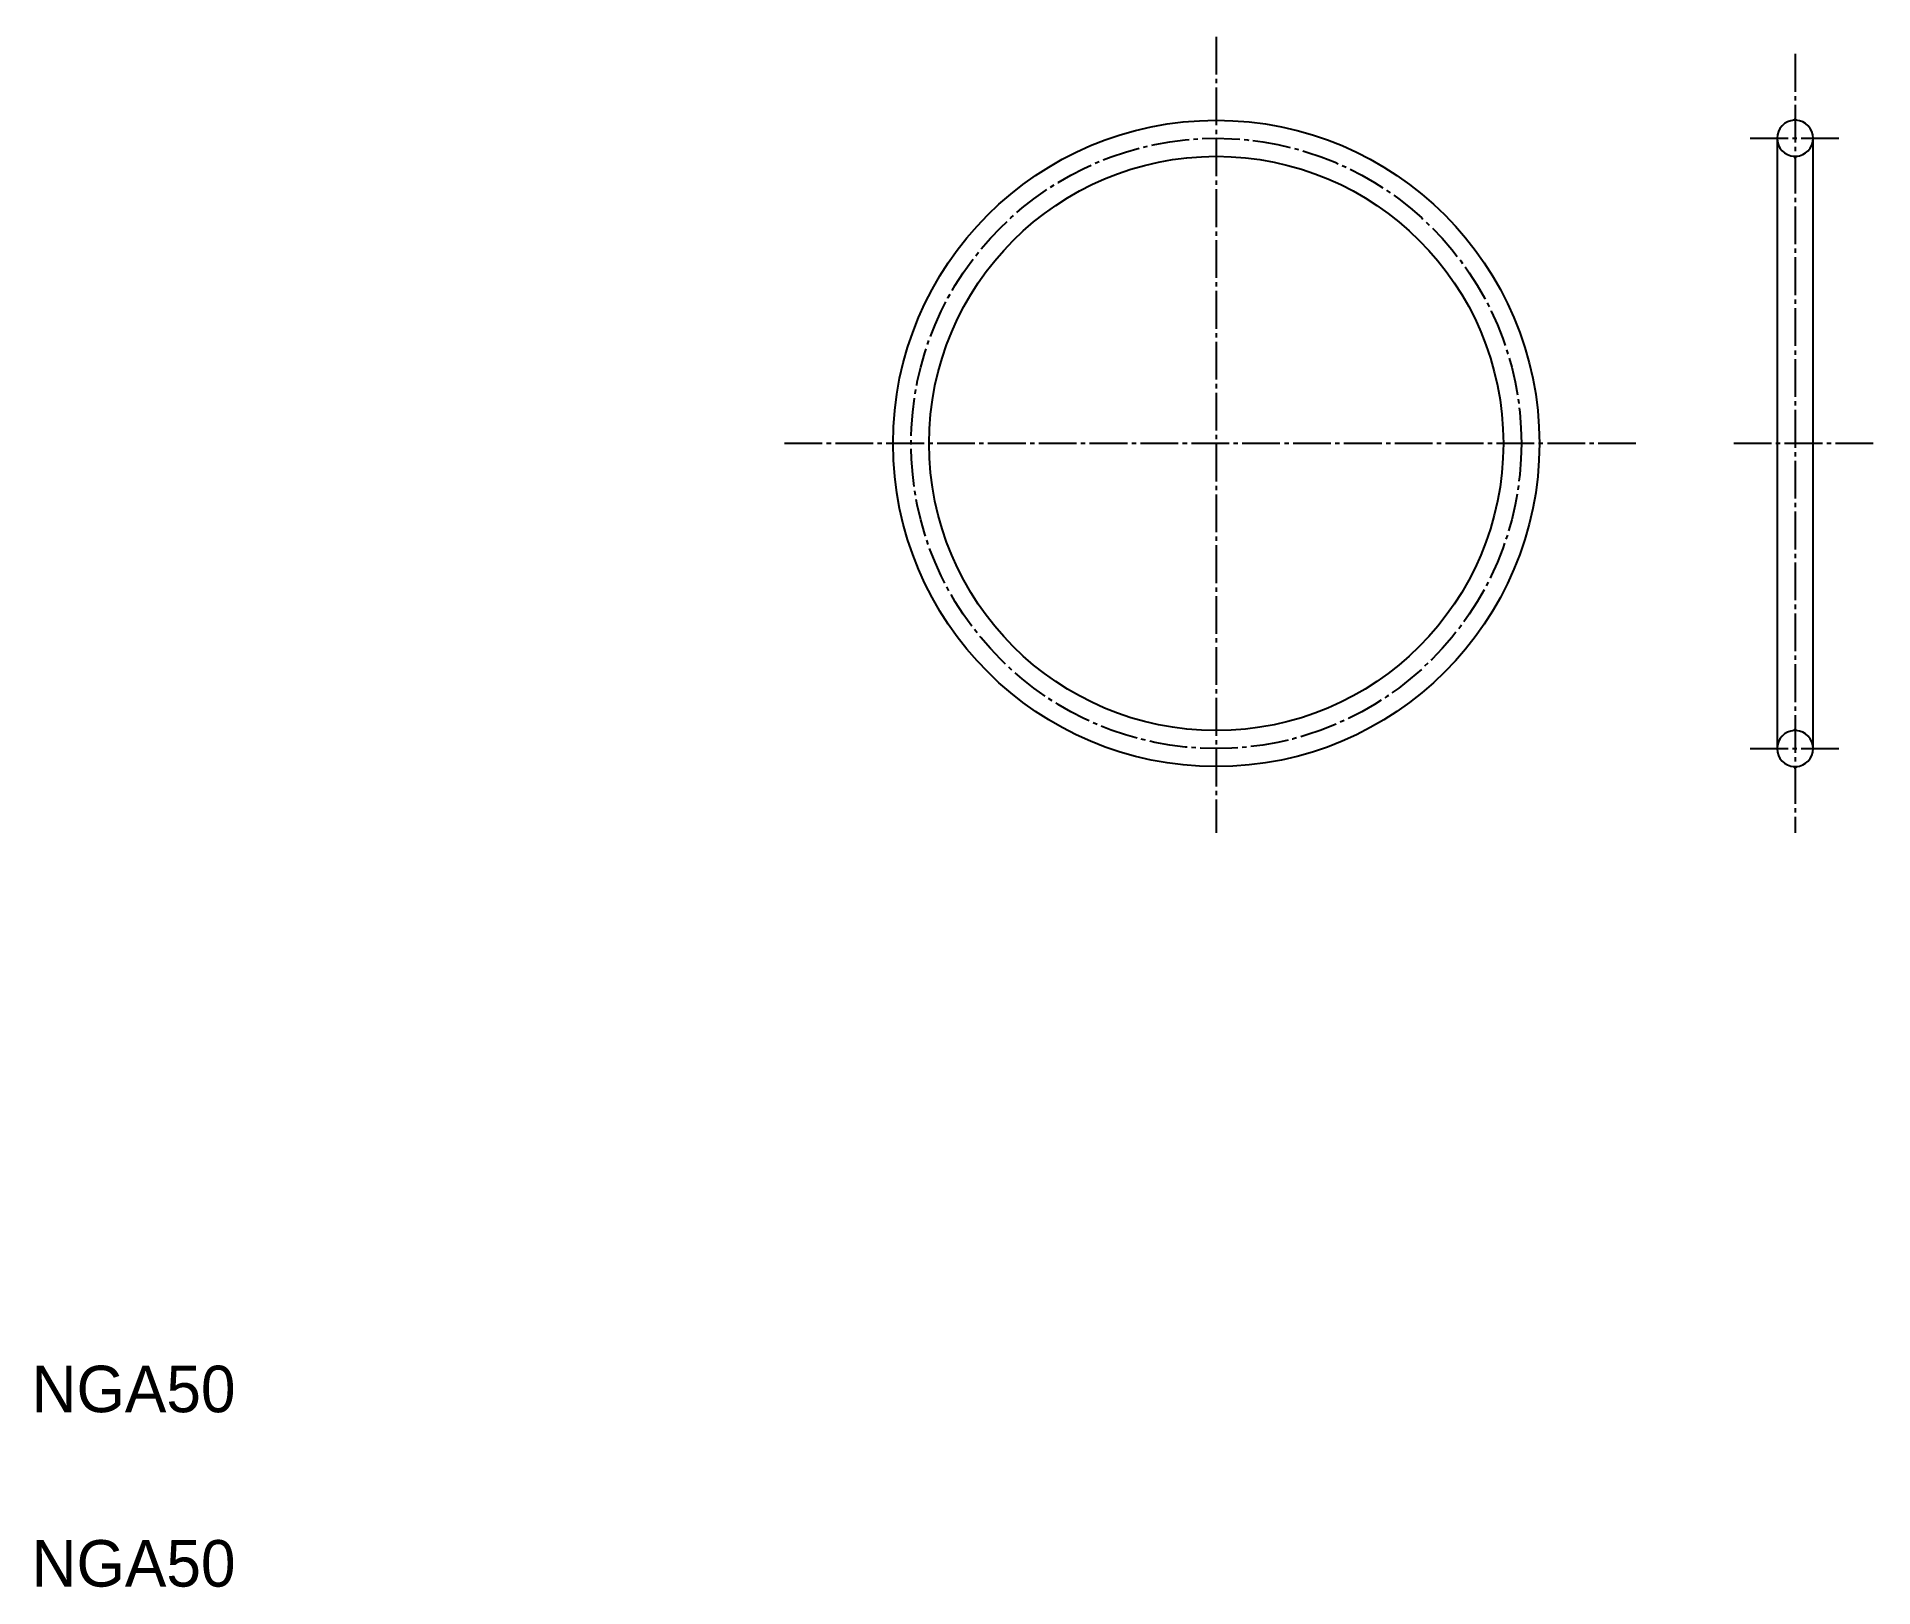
# Model space of a CAD drawing. Extents: x 10 to 168, y 10 to 143.
import ezdxf

# ---------------------------------------------------------------- set-up
doc = ezdxf.new("R2010")
doc.units = 0
doc.header["$LTSCALE"] = 0.25
doc.linetypes.add('CENTER', pattern=[17.5, 13, -1.5, 1.5, -1.5])
doc.layers.get('0').update_dxf_attribs({"linetype": 'CONTINUOUS'})
doc.layers.add('CENTER', color=1, linetype='CENTER')

msp = doc.modelspace()

# ---------------------------------------------------------------- linework, layer by layer
at = {"color": 7, "linetype": 'CONTINUOUS'}
for p, q in [((161.64, 136.23), (161.79, 136.23)), ((161.64, 136.13), (161.64, 136.23)), ((161.79, 136.13), (161.79, 136.23)), ((160.16, 134.58), (160.16, 82.08)), ((163.26, 82.08), (163.26, 134.58)), ((161.64, 133.03), (161.64, 132.93)), ((161.64, 132.93), (161.79, 132.93)), ((161.79, 133.03), (161.79, 132.93)), ((161.64, 83.73), (161.79, 83.73)), ((161.64, 83.63), (161.64, 83.73)), ((161.79, 83.63), (161.79, 83.73)), ((161.64, 80.53), (161.64, 80.43)), ((161.64, 80.43), (161.79, 80.43)), ((161.79, 80.53), (161.79, 80.43))]:
    msp.add_line(p, q, dxfattribs=at)
for p, q in [((160.16, 121.46), (160.16, 121.46)), ((160.16, 108.33), (160.16, 108.33))]:
    msp.add_line(p, q)
for radius in [27.8, 24.7]:
    msp.add_circle((111.91, 108.33), radius, dxfattribs=at)
for centre, start, end in [((161.71, 134.58), 92.7735, 267.2265), ((161.71, 134.58), 272.7735, 87.2265), ((161.71, 82.08), 92.7735, 267.2265), ((161.71, 82.08), 272.7735, 87.2265)]:
    msp.add_arc(centre, 1.55, start, end, dxfattribs=at)
at = {"layer": 'CENTER', "color": 1, "linetype": 'CENTER'}
for p, q in [((111.91, 143.32), (111.91, 74.84)), ((161.71, 141.84), (161.71, 74.84)), ((157.85, 134.58), (165.58, 134.58)), ((148.02, 108.33), (74.62, 108.33)), ((168.43, 108.33), (156.22, 108.33)), ((157.85, 82.08), (165.58, 82.08))]:
    msp.add_line(p, q, dxfattribs=at)
msp.add_circle((111.91, 108.33), 26.25, dxfattribs=at)

# ---------------------------------------------------------------- texts
for p in [(10, 25), (10, 10)]:
    msp.add_text('NGA50', height=4).set_placement(p)

doc.saveas('drawing.dxf')
